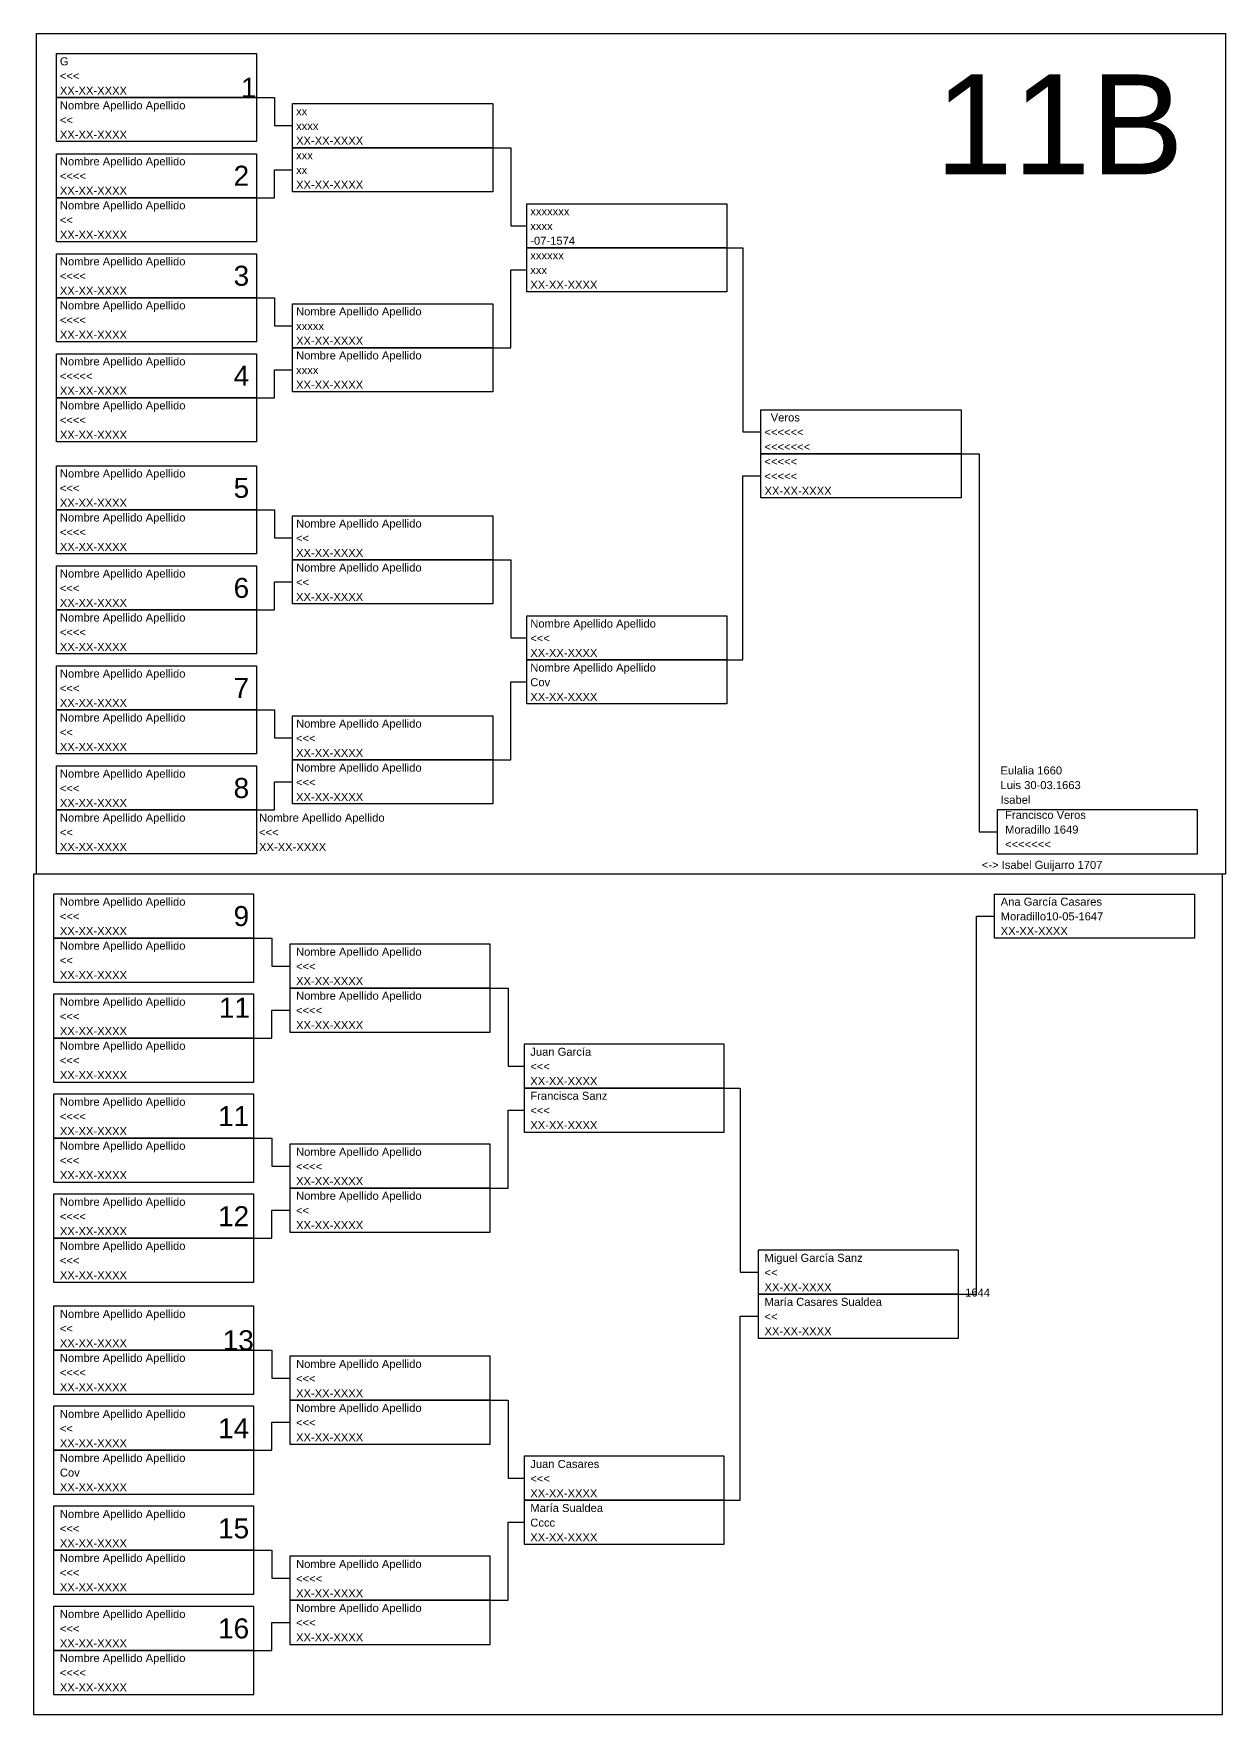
# Model space of a CAD drawing. Header units: millimetres. Extents: x -16844 to 23151, y -8543 to 4892.
# Drawn here: x -4385.4 to -4087.8, y -1000 to -580 of the extents above; entities that cross this region are included whole.
import ezdxf
from ezdxf.enums import TextEntityAlignment as Align

# ---------------------------------------------------------------- set-up
doc = ezdxf.new("R2010")
doc.units = ezdxf.units.MM
doc.layers.add('Guijarro', color=90, linetype='Continuous')
doc.styles.add('Arial', font='arial.ttf', dxfattribs={"height": 0.01})

# ---------------------------------------------------------------- blocks, each defined once
blk = doc.blocks.new('Hoja superior')
for points in [[(0, 210), (297, 210), (297, 0), (0, 0)], [(5, 205), (55, 205), (55, 194), (5, 194)], [(5, 194), (55, 194), (55, 183), (5, 183)], [(64, 192.5), (114, 192.5), (114, 181.5), (64, 181.5)], [(64, 181.5), (114, 181.5), (114, 170.5), (64, 170.5)], [(5, 180), (55, 180), (55, 169), (5, 169)], [(5, 169), (55, 169), (55, 158), (5, 158)], [(122.5, 167.5), (172.5, 167.5), (172.5, 156.5), (122.5, 156.5)], [(122.5, 156.5), (172.5, 156.5), (172.5, 145.5), (122.5, 145.5)], [(5, 155), (55, 155), (55, 144), (5, 144)], [(5, 144), (55, 144), (55, 133), (5, 133)], [(64, 142.5), (114, 142.5), (114, 131.5), (64, 131.5)], [(64, 131.5), (114, 131.5), (114, 120.5), (64, 120.5)], [(5, 130), (55, 130), (55, 119), (5, 119)], [(5, 119), (55, 119), (55, 108), (5, 108)], [(181, 116), (231, 116), (231, 105), (181, 105)], [(181, 105), (231, 105), (231, 94), (181, 94)], [(5, 102), (55, 102), (55, 91), (5, 91)], [(5, 91), (55, 91), (55, 80), (5, 80)], [(64, 89.5), (114, 89.5), (114, 78.5), (64, 78.5)], [(5, 77), (55, 77), (55, 66), (5, 66)], [(64, 78.5), (114, 78.5), (114, 67.5), (64, 67.5)], [(5, 66), (55, 66), (55, 55), (5, 55)], [(122.5, 64.5), (172.5, 64.5), (172.5, 53.5), (122.5, 53.5)], [(5, 52), (55, 52), (55, 41), (5, 41)], [(122.5, 53.5), (172.5, 53.5), (172.5, 42.5), (122.5, 42.5)], [(5, 41), (55, 41), (55, 30), (5, 30)], [(64, 39.5), (114, 39.5), (114, 28.5), (64, 28.5)], [(5, 27), (55, 27), (55, 16), (5, 16)], [(64, 28.5), (114, 28.5), (114, 17.5), (64, 17.5)], [(5, 16), (55, 16), (55, 5), (5, 5)], [(240, 5), (290, 5), (290, 16), (240, 16)]]:
    blk.add_lwpolyline(points, close=True)
for points in [[(55, 194), (59.5, 194), (59.5, 187), (64, 187)], [(114, 181.5), (118.5, 181.5), (118.5, 162), (122.5, 162)], [(55, 169), (59.5, 169), (59.5, 176), (64, 176)], [(172.5, 156.5), (176.5, 156.5), (176.5, 110.5), (181, 110.5)], [(114, 131.5), (118.5, 131.5), (118.5, 151), (122.5, 151)], [(55, 144), (59.5, 144), (59.5, 137), (64, 137)], [(55, 119), (59.5, 119), (59.5, 126), (64, 126)], [(231, 105), (235.5, 105), (235.5, 10.5), (240, 10.5)], [(172.5, 53.5), (176.5, 53.5), (176.5, 99.5), (181, 99.5)], [(55, 91), (59.5, 91), (59.5, 84), (64, 84)], [(114, 78.5), (118.5, 78.5), (118.5, 59), (122.5, 59)], [(55, 66), (59.5, 66), (59.5, 73), (64, 73)], [(114, 28.5), (118.5, 28.5), (118.5, 48), (122.5, 48)], [(55, 41), (59.5, 41), (59.5, 34), (64, 34)], [(55, 16), (59.5, 16), (59.5, 23), (64, 23)]]:
    blk.add_lwpolyline(points)
blk = doc.blocks.new('Hoja inferior')
for points in [[(0, -210), (297, -210), (297, 0), (0, 0)], [(5, -16), (55, -16), (55, -5), (5, -5)], [(240, -5), (290, -5), (290, -16), (240, -16)], [(5, -27), (55, -27), (55, -16), (5, -16)], [(64, -28.5), (114, -28.5), (114, -17.5), (64, -17.5)], [(64, -39.5), (114, -39.5), (114, -28.5), (64, -28.5)], [(5, -41), (55, -41), (55, -30), (5, -30)], [(5, -52), (55, -52), (55, -41), (5, -41)], [(122.5, -53.5), (172.5, -53.5), (172.5, -42.5), (122.5, -42.5)], [(122.5, -64.5), (172.5, -64.5), (172.5, -53.5), (122.5, -53.5)], [(5, -66), (55, -66), (55, -55), (5, -55)], [(5, -77), (55, -77), (55, -66), (5, -66)], [(64, -78.5), (114, -78.5), (114, -67.5), (64, -67.5)], [(64, -89.5), (114, -89.5), (114, -78.5), (64, -78.5)], [(5, -91), (55, -91), (55, -80), (5, -80)], [(5, -102), (55, -102), (55, -91), (5, -91)], [(181, -105), (231, -105), (231, -94), (181, -94)], [(5, -119), (55, -119), (55, -108), (5, -108)], [(181, -116), (231, -116), (231, -105), (181, -105)], [(5, -130), (55, -130), (55, -119), (5, -119)], [(64, -131.5), (114, -131.5), (114, -120.5), (64, -120.5)], [(5, -144), (55, -144), (55, -133), (5, -133)], [(64, -142.5), (114, -142.5), (114, -131.5), (64, -131.5)], [(5, -155), (55, -155), (55, -144), (5, -144)], [(122.5, -156.5), (172.5, -156.5), (172.5, -145.5), (122.5, -145.5)], [(5, -169), (55, -169), (55, -158), (5, -158)], [(122.5, -167.5), (172.5, -167.5), (172.5, -156.5), (122.5, -156.5)], [(5, -180), (55, -180), (55, -169), (5, -169)], [(64, -181.5), (114, -181.5), (114, -170.5), (64, -170.5)], [(5, -194), (55, -194), (55, -183), (5, -183)], [(64, -192.5), (114, -192.5), (114, -181.5), (64, -181.5)], [(5, -205), (55, -205), (55, -194), (5, -194)]]:
    blk.add_lwpolyline(points, close=True)
for points in [[(231, -105), (235.5, -105), (235.5, -10.5), (240, -10.5)], [(55, -16), (59.5, -16), (59.5, -23), (64, -23)], [(114, -28.5), (118.5, -28.5), (118.5, -48), (122.5, -48)], [(55, -41), (59.5, -41), (59.5, -34), (64, -34)], [(172.5, -53.5), (176.5, -53.5), (176.5, -99.5), (181, -99.5)], [(114, -78.5), (118.5, -78.5), (118.5, -59), (122.5, -59)], [(55, -66), (59.5, -66), (59.5, -73), (64, -73)], [(55, -91), (59.5, -91), (59.5, -84), (64, -84)], [(172.5, -156.5), (176.5, -156.5), (176.5, -110.5), (181, -110.5)], [(55, -119), (59.5, -119), (59.5, -126), (64, -126)], [(114, -131.5), (118.5, -131.5), (118.5, -151), (122.5, -151)], [(55, -144), (59.5, -144), (59.5, -137), (64, -137)], [(114, -181.5), (118.5, -181.5), (118.5, -162), (122.5, -162)], [(55, -169), (59.5, -169), (59.5, -176), (64, -176)], [(55, -194), (59.5, -194), (59.5, -187), (64, -187)]]:
    blk.add_lwpolyline(points)
blk = doc.blocks.new('Casilla')
at = {"style": 'Arial'}
for tag, p in [('NOMBRE', (0.88, 8.08)), ('LUGAR_NACIMIENTO', (0.88, 4.42)), ('FECHA', (0.88, 0.75))]:
    blk.add_attdef(tag, p, '', height=2, dxfattribs=at)
blk = doc.blocks.new('Hermanos')
at = {"style": 'Arial'}
blk.add_attdef('NOMBRE', (0, 0), '', height=2, dxfattribs=at)

msp = doc.modelspace()

# ---------------------------------------------------------------- block references
for name, p, values in [('Casilla', (-4379.76, -596), {'NOMBRE': 'G', 'LUGAR_NACIMIENTO': '<<<', 'FECHA': 'XX-XX-XXXX'}), ('Casilla', (-4379.76, -607), {'NOMBRE': 'Nombre Apellido Apellido', 'LUGAR_NACIMIENTO': '<<', 'FECHA': 'XX-XX-XXXX'}), ('Casilla', (-4320.76, -608.5), {'NOMBRE': 'xx', 'LUGAR_NACIMIENTO': 'xxxx', 'FECHA': 'XX-XX-XXXX'}), ('Casilla', (-4379.76, -621), {'NOMBRE': 'Nombre Apellido Apellido', 'LUGAR_NACIMIENTO': '<<<<', 'FECHA': 'XX-XX-XXXX'}), ('Casilla', (-4320.76, -619.5), {'NOMBRE': 'xxx', 'LUGAR_NACIMIENTO': 'xx', 'FECHA': 'XX-XX-XXXX'}), ('Casilla', (-4379.76, -632), {'NOMBRE': 'Nombre Apellido Apellido', 'LUGAR_NACIMIENTO': '<<', 'FECHA': 'XX-XX-XXXX'}), ('Casilla', (-4262.26, -633.5), {'NOMBRE': 'xxxxxxx', 'LUGAR_NACIMIENTO': 'xxxx', 'FECHA': '-07-1574'}), ('Casilla', (-4379.76, -646), {'NOMBRE': 'Nombre Apellido Apellido', 'LUGAR_NACIMIENTO': '<<<<', 'FECHA': 'XX-XX-XXXX'}), ('Casilla', (-4262.26, -644.5), {'NOMBRE': 'xxxxxx', 'LUGAR_NACIMIENTO': 'xxx', 'FECHA': 'XX-XX-XXXX'}), ('Casilla', (-4379.76, -657), {'NOMBRE': 'Nombre Apellido Apellido', 'LUGAR_NACIMIENTO': '<<<<', 'FECHA': 'XX-XX-XXXX'}), ('Casilla', (-4320.76, -658.5), {'NOMBRE': 'Nombre Apellido Apellido', 'LUGAR_NACIMIENTO': 'xxxxx', 'FECHA': 'XX-XX-XXXX'}), ('Casilla', (-4320.76, -669.5), {'NOMBRE': 'Nombre Apellido Apellido', 'LUGAR_NACIMIENTO': 'xxxx', 'FECHA': 'XX-XX-XXXX'}), ('Casilla', (-4379.76, -671), {'NOMBRE': 'Nombre Apellido Apellido', 'LUGAR_NACIMIENTO': '<<<<<', 'FECHA': 'XX-XX-XXXX'}), ('Casilla', (-4379.76, -682), {'NOMBRE': 'Nombre Apellido Apellido', 'LUGAR_NACIMIENTO': '<<<<', 'FECHA': 'XX-XX-XXXX'}), ('Casilla', (-4203.76, -685), {'NOMBRE': '  Veros', 'LUGAR_NACIMIENTO': '<<<<<<', 'FECHA': '<<<<<<<'}), ('Casilla', (-4203.76, -696), {'NOMBRE': '<<<<<', 'LUGAR_NACIMIENTO': '<<<<<', 'FECHA': 'XX-XX-XXXX'}), ('Casilla', (-4379.76, -699), {'NOMBRE': 'Nombre Apellido Apellido', 'LUGAR_NACIMIENTO': '<<<', 'FECHA': 'XX-XX-XXXX'}), ('Casilla', (-4379.76, -710), {'NOMBRE': 'Nombre Apellido Apellido', 'LUGAR_NACIMIENTO': '<<<<', 'FECHA': 'XX-XX-XXXX'}), ('Casilla', (-4320.76, -711.5), {'NOMBRE': 'Nombre Apellido Apellido', 'LUGAR_NACIMIENTO': '<<', 'FECHA': 'XX-XX-XXXX'}), ('Casilla', (-4379.76, -724), {'NOMBRE': 'Nombre Apellido Apellido', 'LUGAR_NACIMIENTO': '<<<', 'FECHA': 'XX-XX-XXXX'}), ('Casilla', (-4320.76, -722.5), {'NOMBRE': 'Nombre Apellido Apellido', 'LUGAR_NACIMIENTO': '<<', 'FECHA': 'XX-XX-XXXX'}), ('Casilla', (-4379.76, -735), {'NOMBRE': 'Nombre Apellido Apellido', 'LUGAR_NACIMIENTO': '<<<<', 'FECHA': 'XX-XX-XXXX'}), ('Casilla', (-4262.26, -736.5), {'NOMBRE': 'Nombre Apellido Apellido', 'LUGAR_NACIMIENTO': '<<<', 'FECHA': 'XX-XX-XXXX'}), ('Casilla', (-4379.76, -749), {'NOMBRE': 'Nombre Apellido Apellido', 'LUGAR_NACIMIENTO': '<<<', 'FECHA': 'XX-XX-XXXX'}), ('Casilla', (-4262.26, -747.5), {'NOMBRE': 'Nombre Apellido Apellido', 'LUGAR_NACIMIENTO': 'Cov', 'FECHA': 'XX-XX-XXXX'}), ('Casilla', (-4379.76, -760), {'NOMBRE': 'Nombre Apellido Apellido', 'LUGAR_NACIMIENTO': '<<', 'FECHA': 'XX-XX-XXXX'}), ('Casilla', (-4320.76, -761.5), {'NOMBRE': 'Nombre Apellido Apellido', 'LUGAR_NACIMIENTO': '<<<', 'FECHA': 'XX-XX-XXXX'}), ('Casilla', (-4379.76, -774), {'NOMBRE': 'Nombre Apellido Apellido', 'LUGAR_NACIMIENTO': '<<<', 'FECHA': 'XX-XX-XXXX'}), ('Casilla', (-4320.76, -772.5), {'NOMBRE': 'Nombre Apellido Apellido', 'LUGAR_NACIMIENTO': '<<<', 'FECHA': 'XX-XX-XXXX'}), ('Casilla', (-4144.8, -773.2), {'NOMBRE': 'Eulalia 1660', 'LUGAR_NACIMIENTO': 'Luis 30-03.1663', 'FECHA': 'Isabel'}), ('Casilla', (-4379.76, -785), {'NOMBRE': 'Nombre Apellido Apellido', 'LUGAR_NACIMIENTO': '<<', 'FECHA': 'XX-XX-XXXX'}), ('Casilla', (-4330.01, -785), {'NOMBRE': 'Nombre Apellido Apellido', 'LUGAR_NACIMIENTO': '<<<', 'FECHA': 'XX-XX-XXXX'}), ('Casilla', (-4143.66, -784.32), {'NOMBRE': 'Francisco Veros', 'LUGAR_NACIMIENTO': 'Moradillo 1649', 'FECHA': '<<<<<<<'}), ('Hermanos', (-4149.37, -788.72), {'NOMBRE': ' <-> Isabel Guijarro 1707'}), ('Casilla', (-4379.76, -806), {'NOMBRE': 'Nombre Apellido Apellido', 'LUGAR_NACIMIENTO': '<<<', 'FECHA': 'XX-XX-XXXX'}), ('Casilla', (-4144.76, -806), {'NOMBRE': 'Ana García Casares', 'LUGAR_NACIMIENTO': 'Moradillo10-05-1647', 'FECHA': 'XX-XX-XXXX'}), ('Casilla', (-4379.76, -817), {'NOMBRE': 'Nombre Apellido Apellido', 'LUGAR_NACIMIENTO': '<<', 'FECHA': 'XX-XX-XXXX'}), ('Casilla', (-4320.76, -818.5), {'NOMBRE': 'Nombre Apellido Apellido', 'LUGAR_NACIMIENTO': '<<<', 'FECHA': 'XX-XX-XXXX'}), ('Casilla', (-4379.76, -831), {'NOMBRE': 'Nombre Apellido Apellido', 'LUGAR_NACIMIENTO': '<<<', 'FECHA': 'XX-XX-XXXX'}), ('Casilla', (-4320.76, -829.5), {'NOMBRE': 'Nombre Apellido Apellido', 'LUGAR_NACIMIENTO': '<<<<', 'FECHA': 'XX-XX-XXXX'}), ('Casilla', (-4379.76, -842), {'NOMBRE': 'Nombre Apellido Apellido', 'LUGAR_NACIMIENTO': '<<<', 'FECHA': 'XX-XX-XXXX'}), ('Casilla', (-4262.26, -843.5), {'NOMBRE': 'Juan García', 'LUGAR_NACIMIENTO': '<<<', 'FECHA': 'XX-XX-XXXX'}), ('Casilla', (-4379.76, -856), {'NOMBRE': 'Nombre Apellido Apellido', 'LUGAR_NACIMIENTO': '<<<<', 'FECHA': 'XX-XX-XXXX'}), ('Casilla', (-4262.26, -854.5), {'NOMBRE': 'Francisca Sanz', 'LUGAR_NACIMIENTO': '<<<', 'FECHA': 'XX-XX-XXXX'}), ('Casilla', (-4379.76, -867), {'NOMBRE': 'Nombre Apellido Apellido', 'LUGAR_NACIMIENTO': '<<<', 'FECHA': 'XX-XX-XXXX'}), ('Casilla', (-4320.76, -868.5), {'NOMBRE': 'Nombre Apellido Apellido', 'LUGAR_NACIMIENTO': '<<<<', 'FECHA': 'XX-XX-XXXX'}), ('Casilla', (-4320.76, -879.5), {'NOMBRE': 'Nombre Apellido Apellido', 'LUGAR_NACIMIENTO': '<<', 'FECHA': 'XX-XX-XXXX'}), ('Casilla', (-4379.76, -881), {'NOMBRE': 'Nombre Apellido Apellido', 'LUGAR_NACIMIENTO': '<<<<', 'FECHA': 'XX-XX-XXXX'}), ('Casilla', (-4379.76, -892), {'NOMBRE': 'Nombre Apellido Apellido', 'LUGAR_NACIMIENTO': '<<<', 'FECHA': 'XX-XX-XXXX'}), ('Casilla', (-4203.76, -895), {'NOMBRE': 'Miguel García Sanz', 'LUGAR_NACIMIENTO': '<<', 'FECHA': 'XX-XX-XXXX'}), ('Casilla', (-4203.76, -906), {'NOMBRE': 'María Casares Sualdea', 'LUGAR_NACIMIENTO': '<<', 'FECHA': 'XX-XX-XXXX'}), ('Casilla', (-4379.76, -909), {'NOMBRE': 'Nombre Apellido Apellido', 'LUGAR_NACIMIENTO': '<<', 'FECHA': 'XX-XX-XXXX'}), ('Casilla', (-4379.76, -920), {'NOMBRE': 'Nombre Apellido Apellido', 'LUGAR_NACIMIENTO': '<<<<', 'FECHA': 'XX-XX-XXXX'}), ('Casilla', (-4320.76, -921.5), {'NOMBRE': 'Nombre Apellido Apellido', 'LUGAR_NACIMIENTO': '<<<', 'FECHA': 'XX-XX-XXXX'}), ('Casilla', (-4379.76, -934), {'NOMBRE': 'Nombre Apellido Apellido', 'LUGAR_NACIMIENTO': '<<', 'FECHA': 'XX-XX-XXXX'}), ('Casilla', (-4320.76, -932.5), {'NOMBRE': 'Nombre Apellido Apellido', 'LUGAR_NACIMIENTO': '<<<', 'FECHA': 'XX-XX-XXXX'}), ('Casilla', (-4379.76, -945), {'NOMBRE': 'Nombre Apellido Apellido', 'LUGAR_NACIMIENTO': 'Cov', 'FECHA': 'XX-XX-XXXX'}), ('Casilla', (-4262.26, -946.5), {'NOMBRE': 'Juan Casares', 'LUGAR_NACIMIENTO': '<<<', 'FECHA': 'XX-XX-XXXX'}), ('Casilla', (-4379.76, -959), {'NOMBRE': 'Nombre Apellido Apellido', 'LUGAR_NACIMIENTO': '<<<', 'FECHA': 'XX-XX-XXXX'}), ('Casilla', (-4262.26, -957.5), {'NOMBRE': 'María Sualdea', 'LUGAR_NACIMIENTO': 'Cccc', 'FECHA': 'XX-XX-XXXX'}), ('Casilla', (-4379.76, -970), {'NOMBRE': 'Nombre Apellido Apellido', 'LUGAR_NACIMIENTO': '<<<', 'FECHA': 'XX-XX-XXXX'}), ('Casilla', (-4320.76, -971.5), {'NOMBRE': 'Nombre Apellido Apellido', 'LUGAR_NACIMIENTO': '<<<<', 'FECHA': 'XX-XX-XXXX'}), ('Casilla', (-4379.76, -984), {'NOMBRE': 'Nombre Apellido Apellido', 'LUGAR_NACIMIENTO': '<<<', 'FECHA': 'XX-XX-XXXX'}), ('Casilla', (-4320.76, -982.5), {'NOMBRE': 'Nombre Apellido Apellido', 'LUGAR_NACIMIENTO': '<<<', 'FECHA': 'XX-XX-XXXX'}), ('Casilla', (-4379.76, -995), {'NOMBRE': 'Nombre Apellido Apellido', 'LUGAR_NACIMIENTO': '<<<<', 'FECHA': 'XX-XX-XXXX'})]:
    msp.add_blockref(name, p).add_auto_attribs(values)
ref = msp.add_blockref('Casilla', (-4153.63, -896.33))
ref.add_attrib('FECHA', '1644', (-4152.76, -895.58), dxfattribs={"height": 2, "style": 'Arial'})
at = {"layer": 'Guijarro'}
for name, p in [('Hoja superior', (-4384.76, -790)), ('Hoja inferior', (-4385.44, -790))]:
    msp.add_blockref(name, p, dxfattribs=at)

# ---------------------------------------------------------------- texts
at = {"style": 'Arial'}
for s, p in [('1', (-4329.76, -596)), ('2', (-4331.6, -618.01)), ('3', (-4331.6, -643.01)), ('4', (-4331.6, -668.01)), ('5', (-4331.6, -696.01)), ('6', (-4331.6, -721.01)), ('7', (-4331.6, -746.01)), ('8', (-4331.6, -771.01)), ('9', (-4331.6, -803.01)), ('11', (-4331.4, -825.91)), ('11', (-4331.6, -853.01)), ('12', (-4331.6, -878.01)), ('13', (-4330.44, -909)), ('14', (-4331.6, -931.01)), ('15', (-4331.6, -956.01)), ('16', (-4331.6, -981.01))]:
    msp.add_text(s, height=5, dxfattribs=at).set_placement(p, align=Align.RIGHT)
at = {"layer": 'Guijarro', "style": 'Arial'}
msp.add_text('11B', height=25, dxfattribs=at).set_placement((-4098.14, -615.19), align=Align.RIGHT)

doc.saveas('drawing.dxf')
